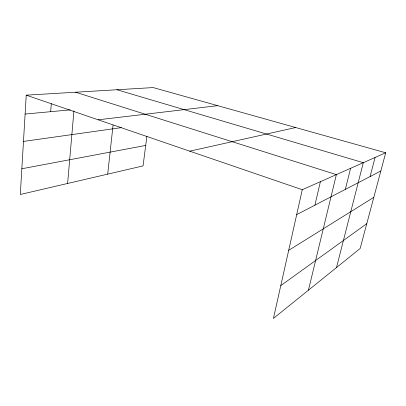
<?xml version="1.0" encoding="UTF-8"?>
<svg xmlns="http://www.w3.org/2000/svg" width="406" height="406" viewBox="0 0 406 406"><rect width="100%" height="100%" fill="white"/><g stroke="black" fill="none" stroke-linecap="round" stroke-linejoin="round"><path stroke-width="0.61" d="M385.7 152.773L302.272 189.709L273.436 318.421L360.152 248.482L385.7 152.773L153.194 87.579L26.243 95.166L20.3 194.484L143.059 165.907L146.906 136.167M50.684 111.686L51.283 103.591M67.614 183.466L73.938 110.767M107.697 174.138L113.071 125.109M314.904 205.177L320.39 181.69M308.433 290.194L336.376 174.61L75.546 92.218M345.339 189.389L350.591 168.317M336.503 267.554L363.304 162.684L116.948 89.746M370.089 176.554L375.078 157.472M280.785 285.606L366.77 223.681M288.686 250.35L373.804 197.341M296.69 214.627L380.843 170.977M189.749 151.169L295.675 127.53M21.838 168.754L145.708 145.429M23.477 141.425L121.348 127.641M98.186 119.811L217.697 105.667M25.111 114.061L70.258 109.864M26.243 95.166L302.272 189.709"/></g></svg>
